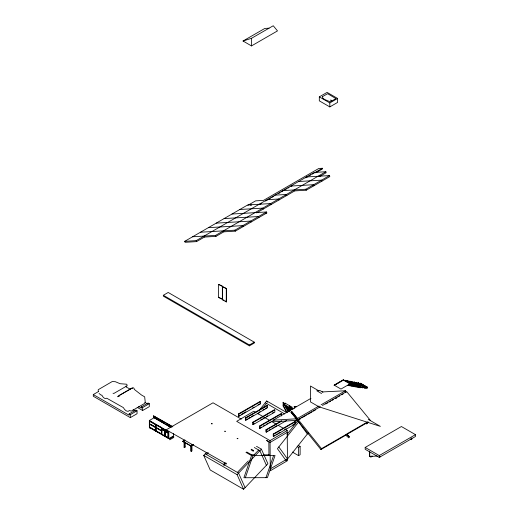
<?xml version="1.0" encoding="UTF-8"?>
<svg xmlns="http://www.w3.org/2000/svg" width="515" height="515" viewBox="0 0 515 515"><rect width="100%" height="100%" fill="white"/><g stroke="black" fill="none" stroke-linecap="round" stroke-linejoin="round"><path stroke-width="0.77" d="M251.481 45.925L251.481 38.316L273.246 25.75L277.495 30.906L251.481 45.925L243.041 41.007L264.813 28.441L269.03 28.183M319.313 96.871L319.313 100.843L329.819 106.908L337.595 102.414L337.595 98.449L327.089 92.385L319.313 96.871L329.819 102.936L337.595 98.449M329.819 106.908L329.819 102.936M251.532 455.595L243.898 477.733L267.401 477.663L275.049 455.498L251.532 455.595L245.97 452.382M245.34 477.733L252.981 455.588L246.724 451.977M265.959 477.669L273.594 455.524M356.039 382.536L362.959 386.276L360.725 387.447L359.367 386.662M360.423 383.366L367.156 387.222L360.423 383.134M119.21 396.164L119.615 395.327L132.947 387.634L134.003 388.233L134.286 389.392L141.599 395.089L144.676 396.833L145.275 402.498M348.784 384.608L350.149 385.394L350.258 383.772L343.499 379.845M349.691 381.3L356.612 385.046L354.378 386.218L352.337 385.04M353.921 382.124L360.841 385.864L358.607 387.042L356.567 385.864M357.095 383.559L358.15 382.948L365.026 386.836L358.305 382.722M243.061 41.02L251.481 38.316M350.213 383.958L343.344 380.07L334.138 385.349L340.724 381.583M354.378 386.218L354.481 384.576L352.26 385.806L350.219 384.628M356.56 385.188L349.846 381.312M358.607 387.042L358.704 385.381L351.957 381.486M360.796 386.012L354.075 382.136M365.026 386.836L358.305 382.954M291.007 412.251L291.593 411.363L298.262 419.461L297.676 420.343L291.007 412.251L320.909 449.556L345.79 435.194L346.376 434.306L349.363 436.939L348.777 437.827L345.79 435.194M320.909 449.556L321.495 448.668L346.376 434.306M259.328 410.21L266.667 400.973L286.829 412.605M258.06 414.034L260.043 411.536M262.521 408.414L266.487 403.419M287.022 434.39L297.425 421.27M295.166 419.976L298.642 421.985L277.424 448.7L286.153 460.732L308.292 432.838M331.48 100.47L330.681 100.007L331.248 100.683M256.515 446.331L261.382 449.138L267.89 463.725L243.595 489.25L210.223 469.989L203.721 455.415L206.309 452.698M206.348 454.494L208.047 452.807M206.431 454.545L208.066 452.82M225.139 462.676L223.504 464.395L223.948 465.393L226.13 463.101M237.37 472.41L248.301 460.931M253.76 455.189L258.678 450.026M243.595 489.25L237.093 474.676L261.382 449.138M287.203 430.514L287.467 460.68L270.304 470.781L270.047 440.608L287.203 430.514L285.117 429.31M287.216 432.375L270.066 442.469L266.59 440.46M270.285 468.927L287.441 458.833M231.975 214.034L266.461 211.974L266.822 212.953L235.316 231.145L223.819 231.827L215.946 236.379L204.449 237.061L196.569 241.612L185.078 242.295L184.711 241.323L247.728 204.938L270.716 203.567L271.083 204.539M247.85 205.343L255.614 200.863L263.506 200.386L318.791 168.476L322.384 168.257L322.609 168.843L315.676 172.847M184.711 241.323L196.202 240.634L314.362 172.416L325.86 171.727L326.227 172.705L319.661 176.497M259.348 204.655L261.42 203.457M265.579 201.056L267.658 199.859M269.042 199.054L270.427 198.256M271.817 197.457L273.89 196.254M278.744 193.453L280.128 192.655M281.512 191.857L282.896 191.059M284.975 189.855L286.366 189.057M287.75 188.258L289.134 187.46M291.213 186.256L292.597 185.458M305.762 177.855L307.841 176.658M309.225 175.86L310.609 175.055M311.993 174.257L322.384 168.257M192.584 236.771L215.579 235.4L325.86 171.727M256.644 212.882L294.715 190.898L306.213 190.209L329.845 176.568L329.478 175.589L306.483 176.96M200.464 232.226L234.949 230.166L266.461 211.974M282.851 190.608L305.846 189.237L329.478 175.589M163.339 295.275L168.193 292.469L254.275 342.166L254.275 343.042L249.421 345.848L163.339 296.144L163.339 295.275L249.421 344.973L254.275 342.166M218.515 284.351L222.66 286.398L218.515 284.351L218.515 297.438L222.66 299.485M222.448 286.623L226.594 288.664L226.291 301.932L222.448 299.711L222.448 286.623L226.594 288.664M222.448 299.711L224.031 300.277M93.299 394.561L129.117 415.238L129.117 413.957L135.851 410.069L137.048 410.758L137.048 413.732L130.314 417.62L93.299 396.247L93.299 394.561L98.687 391.452M119.036 396.016L117.703 396.782L118.553 395.797L131.885 388.098L132.542 388.471M144.702 403.393L131.37 411.092L129.323 410.539A5.079 2.929 60 0 1 123.381 407.616L106.714 398.185A4.159 2.401 60 0 1 101.828 395.056M138.696 406.528L141.451 408.118L141.451 406.837L148.108 402.994L149.298 403.683L149.298 406.657L142.649 410.5L137.164 407.333M129.117 413.957L130.314 414.646L137.048 410.758M141.451 406.837L142.649 407.526L149.298 403.683M171.186 427.469L153.47 417.247L153.47 415.85L172.847 426.684M153.47 417.247L156.502 418.644M173.542 433.604L173.542 435.915L168.798 438.658L149.356 427.431L149.356 420.51L154.101 417.768L170.768 427.392M149.588 421.219L155.865 424.585L155.646 427.399L155.646 424.714L149.588 421.219L149.588 423.903L161.774 430.952L155.833 427.765L155.833 430.952L161.774 434.132L155.833 430.952M155.833 424.817L161.774 428.004L156.045 424.695L155.646 430.843L149.588 427.347L149.807 424.038M149.588 427.347L155.865 430.72M155.646 430.843L156.045 424.695M155.833 427.765L156.045 430.823M162.064 429.407L161.89 434.377L164.749 436.025L164.929 431.055L161.89 429.214L161.89 428.274L164.929 429.825L164.749 430.868L164.929 429.825M161.89 429.214L164.929 430.765M168.18 432.935L167.999 437.905L168.18 432.935L165.141 431.094L165.141 430.154L168.18 431.705L167.999 432.742L168.18 431.705M161.89 429.51L164.929 431.055M165.141 431.094L165.315 430.051M165.141 431.383L165.141 436.25L165.141 431.383L167.999 433.038M161.89 434.377L164.929 435.922M169.731 438.799L173.761 436.475L173.761 437.467L169.731 439.791L169.731 438.799L165.141 436.25M193.64 444.509L190.865 446.106L182.786 441.439L184.866 439.932M182.786 441.439L184.866 440.241M238.458 413.925L260.069 401.449L260.474 401.681L260.474 403.85L238.863 416.326L238.458 416.088L238.458 413.925L238.863 414.157L260.474 401.681M184.074 441.252L184.074 447.239L185.213 447.02L185.213 442.507M238.458 416.088L239.81 415.309M241.162 414.53L245.887 411.8M252.64 407.906L253.992 407.127M258.041 404.784L259.393 404.005M184.074 447.239L185.213 447.02M182.786 441.13L190.865 445.797L192.945 444.6M191.773 445.539L193.254 444.844M245.378 417.916L266.982 405.44L267.388 405.678L267.388 407.841L245.784 420.317L245.378 420.085L245.378 417.916L245.784 418.154L267.388 405.678M190.82 445.893L190.82 451.134L191.2 451.352L191.96 450.915L191.96 444.928M246.054 419.693L247.406 418.914M248.751 418.135L250.103 417.356M251.455 416.577L253.483 415.405M262.933 409.946L264.285 409.168M265.637 408.389L266.982 407.61M291.336 409.373L291.973 409.74L291.168 408.266L292.057 407.751L292.057 407.178L285.053 403.129L283.926 403.786L284.557 404.153L284.183 404.945L289.913 408.253M252.82 422.21L274.424 409.734L274.83 409.966L274.83 412.129L253.226 424.605L252.82 424.373L252.82 422.21L253.226 422.442L274.83 409.966M284.183 404.945L284.801 404.59M252.82 424.373L254.165 423.594M260.918 419.693L262.27 418.914M263.622 418.135L264.974 417.356M266.326 416.577L267.671 415.798M272.403 413.069L273.748 412.29M289.688 409.431L285.233 406.856L285.606 406.065L285.065 405.08M285.233 406.856L285.844 406.502L286.655 407.977L286.276 408.768L289.462 410.61M286.276 408.768L286.894 408.414L287.705 409.889L287.325 410.68L289.237 411.781M292.057 407.178L290.93 407.829L289.379 405.923L289.379 409.541L290.119 409.966L290.119 406.354M274.051 420.266L259.869 428.454L259.463 428.216L259.463 426.053L281.074 413.577L281.48 413.809L281.48 415.978M259.463 426.053L259.869 426.285L281.48 413.809M300.258 418.734L297.496 420.33L273.793 421.746L273.207 420.182L296.698 406.625L294.174 406.779L294.76 408.337M310.983 398.333L297.161 406.309L294.174 406.779M259.463 428.216L261.491 427.051M263.519 425.879L264.871 425.1M266.216 424.321L267.568 423.542M268.92 422.764L270.272 421.985M343.202 379.883L334.138 385.117L340.969 389.063L350.232 383.727M342.031 380.823L343.344 380.07M346.093 381.48L347.432 380.707M346.518 381.499L347.574 380.888L354.449 384.776M286.591 420.491L266.332 432.188L265.933 431.95L265.933 429.787L281.46 420.819M265.933 429.787L266.332 430.019L281.866 421.051M266.609 431.564L267.955 430.785M269.306 429.999L270.658 429.22M272.01 428.441L273.356 427.662M274.707 426.884L276.735 425.712M350.149 385.394L352.331 384.132L352.26 385.806M297.599 418.367L319.017 406M321.09 404.803L345.398 390.776L345.938 392.366M298.262 419.461L320.369 406.696M322.442 405.498L346.627 391.535L370.324 420.317M273.253 434.01L294.863 421.54L295.269 421.772L295.269 423.935L273.658 436.411L273.253 436.179L273.253 434.01L273.658 434.248L295.269 421.772M301.642 417.935L306.476 415.142M307.861 414.343L312.006 411.955M313.384 411.157L315.457 409.959M325.821 403.972L327.894 402.775M329.278 401.983L330.662 401.185M332.04 400.387L333.424 399.589M335.497 398.391L336.881 397.593M338.258 396.795L339.643 395.996M341.715 394.799L343.093 394.001M299.061 419.545L300.438 418.753M335.677 398.404L337.061 397.606M354.455 385.452L356.496 386.63L358.678 385.368M358.607 385.638L352.485 382.104M273.253 436.179L274.604 435.4M275.956 434.621L277.302 433.842M278.654 433.057L280.005 432.278M284.731 429.549L286.082 428.77M292.835 424.875L294.187 424.096M362.908 386.424L362.843 387.859L361.478 387.074M362.843 387.859L365.038 386.611M363.596 387.486L364.955 388.271L367.137 387.01M364.35 385.716L367.137 387.248M297.187 446.569L298.558 447.355L300.123 446.454L300.123 454.732L298.558 455.633L292.404 452.08M367.562 421.914L346.84 433.875L349.363 436.939M346.949 434.364L368.36 422.004M365.18 447.445L401.41 426.529L415.476 434.647L415.476 436.488L379.246 457.404L365.18 449.28L365.18 447.445L379.246 455.563L415.476 434.647M372.281 456.213L370.916 456.998L370.916 456.065L371.476 456.387L372.088 456.033M379.755 457.017L380.366 456.663M410.268 439.192L411.125 439.688L411.794 439.301L411.794 437.898M113.023 393.215L113.828 393.46L127.16 385.767L126.954 384.66L126.536 384.203L120.098 383.714L115.334 381.705L112.212 381.551L98.23 389.694L98.243 391.22M298.61 181.512L321.598 180.141L321.965 181.113M290.73 186.057L313.719 184.685L314.086 185.664L312.553 185.754M274.978 195.153L286.475 194.47L286.836 195.443L285.304 195.539M267.098 199.704L278.596 199.015L278.963 199.994M250.148 205.202L251.68 205.112M239.848 209.483L262.843 208.112L263.204 209.09M265.289 213.043L266.822 212.953M224.096 218.579L258.582 216.519L258.948 217.497M216.216 223.13L250.702 221.07L251.069 222.049M208.343 227.675L242.829 225.615L243.196 226.594M273.207 420.182L296.91 418.766L297.496 420.33M371.476 456.387L377.263 456.039M322.042 391.947L345.398 390.776M251.771 454.887L254.938 454.88M263.661 454.854L269.21 454.835M347.574 385.323L360.268 387.789M130.514 389.256L126.355 387.151L126.072 385.986M253.496 450.432L253.142 451.05L253.535 450.471L251.41 449.222M354.449 384.544L347.728 380.669M226.664 463.976L166.229 429.819L213.03 402.794L241.284 419.107M218.817 297.264L221.379 298.745M225.313 301.018L226.594 301.758M361.627 384.145L362.991 384.93M356.193 382.31L362.908 386.192M365.032 387.505L367.073 388.683L367.073 387.286M354.075 381.898L360.796 385.78M349.846 381.081L356.56 384.956M345.617 380.257L352.331 384.132M345.617 380.488L352.331 384.364L350.902 383.623M345.462 380.476L349.543 382.838M322.937 392.23L320.169 390.634L316.725 390.75L321.566 393.544M318.952 390.917L310.468 386.018L310.468 401.912L318.952 406.805L380.353 426.369L368.289 419.403M286.881 412.792L283.115 405.923L283.115 402.305L284.557 404.153M291.194 407.983L293.106 409.09M284.183 404.365L289.913 407.674M285.233 406.284L289.688 408.852M283.115 405.923L283.752 406.29L287.138 412.476M286.018 407.61L286.655 407.977M286.276 408.195L290.1 410.397M370.916 456.998L369.751 456.329L369.751 451.681M287.067 409.522L287.705 409.889M287.325 410.107L289.237 411.208M265.276 402.724L284.744 413.957M260.069 403.618L260.474 403.85M307.339 433.99L298.642 421.985M255.916 412.457L253.831 411.253L236.681 421.347L270.047 440.608M257.307 413.262L269.821 420.485M271.907 421.688L276.079 424.096M278.164 425.3L283.726 428.512M298.069 445.269L300.123 446.454M287.499 458.949L278.815 446.949M254.326 447.503L259.888 450.722L266.39 465.296M144.663 402.286L147.419 403.876M153.47 415.85L172.544 426.858M157.86 419.429L164.678 423.362M166.036 424.154L170.806 426.903M133.095 409.76L135.162 410.951M149.356 420.51L168.798 431.731L168.798 438.658M161.89 428.274L164.749 429.928M165.141 430.154L167.999 431.802M205.215 453.844L238.587 473.105L245.089 487.679M165.888 431.319L168.18 432.639M150.477 424.167L155.865 427.276M156.682 427.753L161.556 430.817L161.556 428.126M149.588 424.167L155.646 427.662M203.721 455.415L237.093 474.676M165.888 436.482L168.18 437.802M150.605 427.759L155.388 430.521M156.753 431.313L158.118 432.098M159.483 432.89L160.847 433.675M266.776 440.589L268.836 441.78L268.965 455.395M251.056 449.84L253.142 451.05M99.073 393.499L101.262 395.198M291.593 411.363L321.495 448.668M266.667 400.973L267.588 402.234M290.235 410.976L289.482 409.599L289.482 405.987M288.213 410.815L288.748 411.8M283.115 402.305L283.656 403.29M305.846 189.237L306.213 190.209M294.348 189.919L294.715 190.898M345.275 390.846L345.861 392.404M234.949 230.166L235.316 231.145M223.452 230.849L223.819 231.827M215.579 235.4L215.946 236.379M204.082 236.089L204.449 237.061M196.202 240.634L196.569 241.612M411.125 438.284L411.125 439.688M379.246 455.563L379.246 457.404M369.603 451.771L369.603 456.419L369.448 451.681M364.955 386.874L364.955 388.271M360.725 386.05L360.725 387.447M358.15 385.864L358.15 387.377M356.496 385.226L356.496 386.63M353.921 385.156L353.921 386.553M351.809 384.628L351.809 386.141M298.558 447.355L298.558 455.633M294.863 421.54L294.863 423.703M290.016 406.29L290.016 409.908M285.053 403.129L285.053 403.709M283.752 402.679L283.752 406.29M273.658 434.248L273.658 436.411M266.332 430.019L266.332 432.188M259.869 426.285L259.869 428.454M253.226 422.442L253.226 424.605M249.421 344.973L249.421 345.848M245.784 418.154L245.784 420.317M238.863 414.157L238.863 416.326M226.291 288.844L226.291 301.932M222.358 286.572L222.358 299.659M192.533 444.374L192.533 445.102M191.915 444.896L191.915 445.623M191.2 445.366L191.2 451.352M184.454 442.218L184.454 447.458M164.749 431.158L164.749 436.025M161.556 431.074L161.556 434.261M149.923 427.366L149.923 428.358M142.649 407.526L142.649 410.5M130.314 414.646L130.314 417.62M322.332 96.698L322.654 97.863L324.392 99.389L329.484 101.513L331.126 101.397L335.922 98.59L327.649 93.698L322.332 96.698M211.465 423.742L212.167 423.794L211.465 423.742M224.746 431.261L225.448 431.313L224.785 431.21M237.17 438.619L237.872 438.671L237.17 438.619M367.317 423.002L366.731 423.877L367.317 423.002"/></g></svg>
